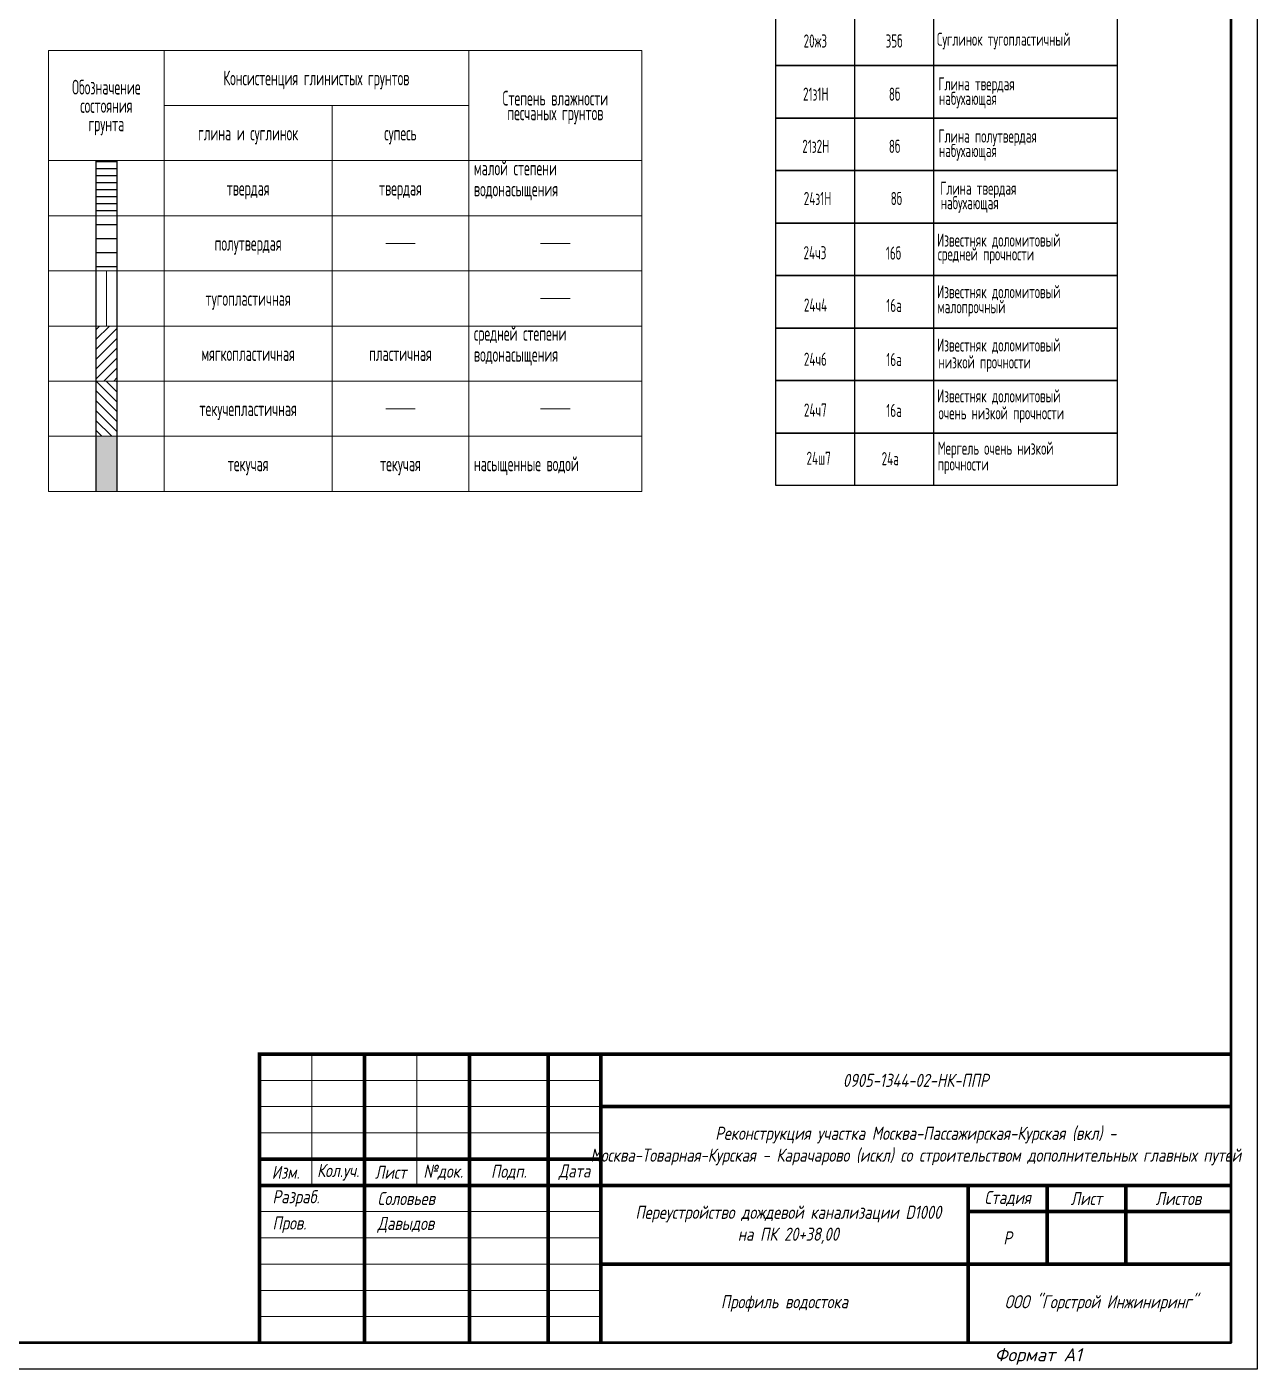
# Model space of a CAD drawing. Header units: millimetres. Extents: x -15 to 826, y 949 to 1543.
# Drawn here: x 591.4 to 825.7, y 949.2 to 1204.9 of the extents above; entities that cross this region are included whole.
import ezdxf
from ezdxf.enums import TextEntityAlignment as Align

# ---------------------------------------------------------------- set-up
doc = ezdxf.new("R2010")
doc.units = ezdxf.units.MM
doc.header["$LTSCALE"] = 0.5
for name, color, linetype in [('Decoration', 7, 'Continuous'), ('Text', 7, 'Continuous'), ('МГТ_ИГ_геология', 7, 'Continuous')]:
    doc.layers.add(name, color=color, linetype=linetype)
doc.layers.add('рамка', color=7, linetype='Continuous', lineweight=0)
doc.layers.add('Формат - толстая линия', color=7, linetype='Continuous', lineweight=50)
doc.styles.add('2.5', font='isocpeui.ttf', dxfattribs={"height": 2.5})
doc.styles.add('GOST 3.5', font='isocpeui.ttf', dxfattribs={"width": 0.8, "height": 3.5})
doc.styles.add('Стиль Simplex', font='simplex.shx')

# ---------------------------------------------------------------- blocks, each defined once
blk = doc.blocks.new('*U51')
at = {"color": 0, "linetype": 'ByBlock', "lineweight": -2}
blk.add_lwpolyline([(0, 594), (841, 594), (841, 0), (0, 0)], close=True, dxfattribs=at)
at = {"layer": 'Формат - толстая линия'}
blk.add_lwpolyline([(20, 589), (836, 589), (836, 5), (20, 5)], close=True, dxfattribs=at)
at = {"color": 0, "linetype": 'ByBlock', "lineweight": -2, "ltscale": 100, "style": '2.5'}
blk.add_attdef('ФОРМАТ', (791, 1.5), '', height=2.5, dxfattribs=at)

msp = doc.modelspace()

# ---------------------------------------------------------------- hatches: boundary and pattern name
at = {"layer": 'Decoration', "true_color": 0x000000}
h = msp.add_hatch(dxfattribs=at)
h.set_pattern_fill('CONSIST', color=18, scale=0.42, angle=-44.99996, style=0, pattern_type=2)
h.set_pattern_definition([(4e-05, (-1055.1916, 396.5015), (-9e-07, 1.3335), [])])
h.paths.add_polyline_path([(604.508, 1179.414), (608.508, 1179.414), (608.508, 1168.914), (604.508, 1168.914)])
h = msp.add_hatch(dxfattribs=at)
h.set_pattern_fill('CONSIST', color=18, scale=0.84, angle=-44.99996, style=0, pattern_type=2)
h.set_pattern_definition([(4e-05, (-1055.1916, 396.5015), (-1.8e-06, 2.667), [])])
h.paths.add_polyline_path([(604.508, 1168.914), (608.508, 1168.914), (608.508, 1158.414), (604.508, 1158.414)])
h = msp.add_hatch(dxfattribs=at)
h.set_pattern_fill('CONSIST', color=18, scale=0.42, style=0, pattern_type=2)
h.set_pattern_definition([(45, (-1055.1916, 396.5015), (-0.9429269, 0.9429269), [])])
h.paths.add_polyline_path([(604.508, 1147.914), (608.508, 1147.914), (608.508, 1137.414), (604.508, 1137.414)])
h = msp.add_hatch(dxfattribs=at)
h.set_pattern_fill('CONSIST', color=18, scale=0.42, angle=-89.99992, style=0, pattern_type=2)
h.set_pattern_definition([(315.00008, (-1055.1916, 396.5015), (0.9429256, 0.9429281), [])])
h.paths.add_polyline_path([(604.508, 1137.414), (608.508, 1137.414), (608.508, 1126.914), (604.508, 1126.914)])
msp.add_hatch(color=18, dxfattribs=at).paths.add_polyline_path([(604.508, 1126.914), (608.508, 1126.914), (608.508, 1116.414), (604.508, 1116.414)])

# ---------------------------------------------------------------- linework, layer by layer
at = {"layer": 'Decoration', "color": 18, "linetype": 'Continuous', "lineweight": 0, "true_color": 0x000000}
msp.add_line((606.508, 1158.414), (606.508, 1147.914), dxfattribs=at)
at = {"layer": 'Decoration', "color": 7, "linetype": 'Continuous', "lineweight": 0, "flags": 128}
for points in [[(595.508, 1200.414), (708.508, 1200.414)], [(595.508, 1200.414), (595.508, 1116.414)], [(617.508, 1200.414), (617.508, 1116.414)], [(675.508, 1200.414), (675.508, 1116.414)], [(708.508, 1200.414), (708.508, 1116.414)], [(617.508, 1189.914), (675.508, 1189.914)], [(649.508, 1189.914), (649.508, 1116.414)], [(595.508, 1179.414), (708.508, 1179.414)], [(595.508, 1168.914), (708.508, 1168.914)], [(659.708, 1163.664), (665.308, 1163.664)], [(689.208, 1163.664), (694.808, 1163.664)], [(595.508, 1158.414), (708.508, 1158.414)], [(689.208, 1153.164), (694.808, 1153.164)], [(595.508, 1147.914), (708.508, 1147.914)], [(595.508, 1137.414), (708.508, 1137.414)], [(659.708, 1132.164), (665.308, 1132.164)], [(689.208, 1132.164), (694.808, 1132.164)], [(595.508, 1126.914), (708.508, 1126.914)], [(595.508, 1116.414), (708.508, 1116.414)]]:
    msp.add_lwpolyline(points, dxfattribs=at)
at = {"layer": 'Decoration', "color": 18, "linetype": 'Continuous', "lineweight": 25, "true_color": 0x000000, "flags": 128}
for points in [[(604.508, 1179.414), (604.508, 1116.414)], [(608.508, 1179.414), (608.508, 1116.414)]]:
    msp.add_lwpolyline(points, dxfattribs=at)
at = {"layer": 'Text', "color": 7, "lineweight": 25}
for p, q in [((748.994, 1207.52), (748.994, 1197.52)), ((763.994, 1207.52), (763.994, 1197.52)), ((748.994, 1197.52), (748.994, 1187.52)), ((763.994, 1197.52), (763.994, 1187.52)), ((748.994, 1187.52), (748.994, 1177.52)), ((763.994, 1187.52), (763.994, 1177.52)), ((748.994, 1177.52), (748.994, 1167.52)), ((763.994, 1177.52), (763.994, 1167.52)), ((748.994, 1167.52), (748.994, 1157.52)), ((763.994, 1167.52), (763.994, 1157.52)), ((748.994, 1157.52), (748.994, 1147.52)), ((763.994, 1157.52), (763.994, 1147.52)), ((748.994, 1147.52), (748.994, 1137.52)), ((763.994, 1147.52), (763.994, 1137.52)), ((748.994, 1137.52), (748.994, 1127.52)), ((763.994, 1137.52), (763.994, 1127.52)), ((748.994, 1127.52), (748.994, 1117.52)), ((763.994, 1127.52), (763.994, 1117.52))]:
    msp.add_line(p, q, dxfattribs=at)
for points in [[(733.994, 1207.52), (798.994, 1207.52), (798.994, 1197.52), (733.994, 1197.52)], [(733.994, 1197.52), (798.994, 1197.52), (798.994, 1187.52), (733.994, 1187.52)], [(733.994, 1187.52), (798.994, 1187.52), (798.994, 1177.52), (733.994, 1177.52)], [(733.994, 1177.52), (798.994, 1177.52), (798.994, 1167.52), (733.994, 1167.52)], [(733.994, 1167.52), (798.994, 1167.52), (798.994, 1157.52), (733.994, 1157.52)], [(733.994, 1157.52), (798.994, 1157.52), (798.994, 1147.52), (733.994, 1147.52)], [(733.994, 1147.52), (798.994, 1147.52), (798.994, 1137.52), (733.994, 1137.52)], [(733.994, 1137.52), (798.994, 1137.52), (798.994, 1127.52), (733.994, 1127.52)], [(733.994, 1127.52), (798.994, 1127.52), (798.994, 1117.52), (733.994, 1117.52)]]:
    msp.add_lwpolyline(points, close=True, dxfattribs=at)
at = {"layer": 'рамка'}
for p, q in [((645.652, 1009.236), (645.652, 984.236)), ((665.652, 1009.236), (665.652, 984.236)), ((635.652, 1004.236), (700.652, 1004.236)), ((635.652, 999.236), (700.652, 999.236)), ((635.652, 994.236), (700.652, 994.236)), ((635.652, 979.236), (700.652, 979.236)), ((635.652, 974.236), (700.652, 974.236)), ((635.652, 969.236), (700.652, 969.236)), ((635.652, 964.236), (700.652, 964.236)), ((635.652, 959.236), (700.652, 959.236))]:
    msp.add_line(p, q, dxfattribs=at)
at = {"layer": 'рамка', "const_width": 0.7, "flags": 128}
for points in [[(820.652, 1009.236), (635.652, 1009.236), (635.652, 954.236)], [(635.652, 1009.236), (820.652, 1009.236)], [(655.652, 1009.236), (655.652, 954.236)], [(675.652, 1009.236), (675.652, 954.236)], [(690.652, 1009.236), (690.652, 954.236)], [(700.652, 1009.236), (700.652, 954.236)], [(700.652, 999.236), (820.652, 999.236)], [(635.652, 989.236), (700.652, 989.236)], [(635.652, 984.236), (820.652, 984.236)], [(770.652, 984.236), (770.652, 954.236)], [(785.652, 969.236), (785.652, 984.236)], [(800.652, 969.236), (800.652, 984.236)], [(770.652, 979.236), (820.652, 979.236)], [(700.652, 969.236), (820.652, 969.236)]]:
    msp.add_lwpolyline(points, dxfattribs=at)

# ---------------------------------------------------------------- block references
msp.add_blockref('*U51', (-15.348, 949.236)).add_auto_attribs({'ФОРМАТ': 'Формат А1'})

# ---------------------------------------------------------------- texts
at = {"layer": 'Decoration', "color": 7, "lineweight": 0, "style": 'Стиль Simplex', "width": 0.571429}
for s, p in [('Консистенция глинистых грунтов', (646.508, 1195.164)), ('состояния', (606.508, 1189.914)), ('глина и суглинок', (633.508, 1184.664)), ('супесь', (662.508, 1184.664)), ('твердая', (633.508, 1174.164)), ('твердая', (662.508, 1174.164)), ('полутвердая', (633.508, 1163.664)), ('тугопластичная', (633.508, 1153.164)), ('мягкопластичная', (633.508, 1142.664)), ('пластичная', (662.508, 1142.664)), ('текучепластичная', (633.508, 1132.164)), ('текучая', (633.508, 1121.664)), ('текучая', (662.508, 1121.664))]:
    msp.add_text(s, height=2.8, dxfattribs=at).set_placement(p, align=Align.MIDDLE_CENTER)
for s, p in [('Обозначение', (606.508, 1192.014)), ('Степень влажности', (692.008, 1189.914))]:
    msp.add_text(s, height=2.8, dxfattribs=at).set_placement(p, align=Align.CENTER)
for s, p in [('песчаных грунтов', (692.008, 1189.914)), ('грунта', (606.508, 1187.814))]:
    msp.add_text(s, height=2.8, dxfattribs=at).set_placement(p, align=Align.TOP_CENTER)
for s, p in [('малой степени', (676.508, 1179.414)), ('водонасыщения', (676.508, 1175.414)), ('средней степени', (676.508, 1147.914)), ('водонасыщения', (676.508, 1143.914))]:
    msp.add_text(s, height=2.8, dxfattribs=at).set_placement(p, align=Align.TOP_LEFT)
msp.add_text('насыщенные водой', height=2.8, dxfattribs=at).set_placement((676.508, 1121.664), align=Align.MIDDLE_LEFT)
at = {"layer": 'Text', "color": 7, "lineweight": 25, "style": 'Стиль Simplex', "width": 0.590909}
for s, p in [('20ж3', (741.514, 1202.21)), ('35б', (756.514, 1202.21)), ('21з1Н', (741.606, 1192.089)), ('8б', (756.606, 1192.089)), ('21з2Н', (741.606, 1182.142)), ('8б', (756.606, 1182.142)), ('24з1Н', (741.946, 1172.213)), ('8б', (756.946, 1172.213))]:
    msp.add_text(s, height=2.5, dxfattribs=at).set_placement(p, align=Align.MIDDLE)
at = {"layer": 'Text', "lineweight": 25, "style": 'Стиль Simplex', "width": 0.590909}
for s, p in [('Суглинок тугопластичный', (764.683, 1201.296)), ('Глина твердая', (764.96, 1192.797)), ('набухающая', (765.063, 1190.036)), ('Глина полутвердая', (764.96, 1182.849)), ('набухающая', (765.063, 1180.089)), ('Глина твердая', (765.3, 1172.92)), ('набухающая', (765.403, 1170.16))]:
    msp.add_text(s, height=2.5, dxfattribs=at).set_placement(p)
at = {"layer": 'Text', "color": 7, "lineweight": 25, "style": 'Стиль Simplex', "width": 0.590909}
for s, p in [('Известняк доломитовый', (764.71, 1163.038)), ('24ч3', (739.268, 1160.631)), ('16б', (754.954, 1160.559)), ('средней прочности', (764.831, 1160.397)), ('Известняк доломитовый', (764.71, 1153.207)), ('Известняк доломитовый', (764.71, 1143.053)), ('Известняк доломитовый', (764.71, 1133.363))]:
    msp.add_text(s, height=2.5, dxfattribs=at).set_placement(p)
at = {"layer": 'МГТ_ИГ_геология', "color": 7, "lineweight": 25, "style": 'Стиль Simplex', "width": 0.590909}
for s, p in [('24ч4', (739.341, 1150.665)), ('16а', (755.026, 1150.592)), ('малопрочный', (764.775, 1150.342)), ('24ч6', (739.341, 1140.354)), ('16а', (755.026, 1140.282)), ('низкой прочности', (764.978, 1139.823)), ('24ч7', (739.341, 1130.665)), ('16а', (755.026, 1130.592)), ('очень низкой прочности', (764.978, 1130.134)), ('Мергель очень низкой', (764.822, 1123.403, -14.135)), ('24ш7', (739.842, 1121.482)), ('24а', (754.14, 1121.41)), ('прочности', (764.822, 1120.387, -14.135))]:
    msp.add_text(s, height=2.5, dxfattribs=at).set_placement(p)
at = {"layer": 'рамка', "lineweight": 0, "ltscale": 10, "char_height": 2.5, "attachment_point": 5, "style": 'GOST 3.5'}
for s, insert, width in [('0905-1344-02-НК-ППР', (760.652, 1004.236), 120), ('Реконструкция участка Москва-Пассажирская-Курская (вкл) - \\PМосква-Товарная-Курская - Карачарово (искл) со строительством дополнительных главных путей', (760.652, 991.736), 120), ('Изм.', (640.652, 986.736), 10), ('Кол.уч.', (650.652, 986.736), 10), ('Лист', (660.652, 986.736), 10), ('№док.', (670.652, 986.736), 10), ('Подп.', (683.152, 986.736), 15), ('Дата', (695.652, 986.736), 10), ('Стадия', (778.152, 981.736), 15), ('Лист', (793.152, 981.736), 15), ('Листов', (810.652, 981.736), 20), ('\\pxl2.3625,r1.77083,qc;Переустройство дождевой канализации D1000 на ПК 20+38,00', (735.652, 976.736), 70), ('Р', (778.152, 974.236), 15), ('Профиль водостока', (735.652, 961.742), 70)]:
    msp.add_mtext(s, dxfattribs=dict(at, insert=insert, width=width))
at = {"layer": 'рамка', "lineweight": 0, "ltscale": 10, "transparency": 33554687, "char_height": 2.5, "style": 'GOST 3.5'}
for s, insert, width, attachment_point in [('\\pi2.5;Разраб.', (635.652, 981.736), 20, 4), ('\\pxi1;Соловьев', (655.652, 981.736), 20, 4), ('\\pi2.5;Пров.', (635.652, 976.736), 20, 4), ('\\pxi1;Давыдов', (655.652, 976.736), 20, 4), ('{\\fISOCPEUR|b0|i0|c204|p39;\\Q15;ООО "Горстрой Инжиниринг"}', (795.902, 961.736), 50.49932, 5)]:
    msp.add_mtext(s, dxfattribs=dict(at, insert=insert, width=width, attachment_point=attachment_point))

doc.saveas('drawing.dxf')
